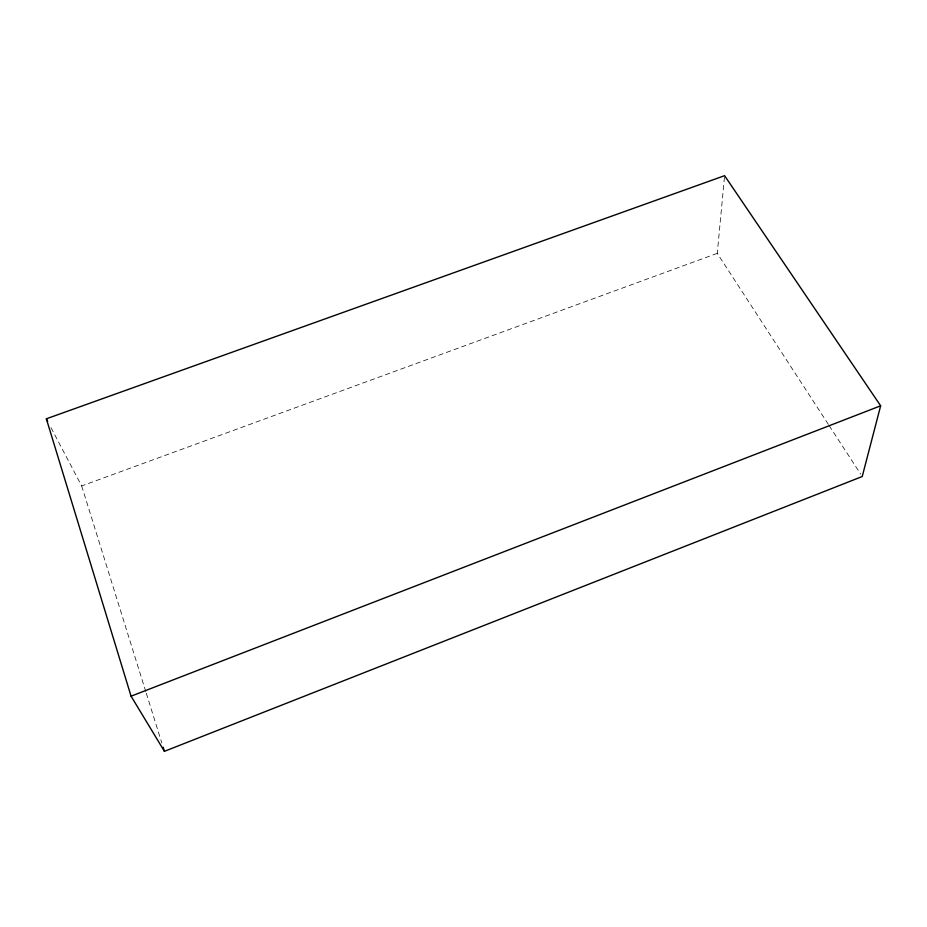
<?xml version="1.0" encoding="UTF-8"?>
<svg xmlns="http://www.w3.org/2000/svg" width="927" height="927" viewBox="0 0 927 927"><rect width="100%" height="100%" fill="white"/><g stroke="black" fill="none" stroke-linecap="round" stroke-linejoin="round"><path stroke-width="0.7" stroke-dasharray="4.63 3.48" d="M828.344 424.369L717.266 253.349L724.451 177.115M51.02 427.683L81.669 485.945L717.266 253.349M829.132 425.586L860.65 474.103M81.669 485.945L145.875 691.89M146.315 693.269L161.819 743.025"/><path stroke-width="1.39" d="M880.65 405.806L862.226 476.524L164.415 751.322L131.066 696.189L46.35 418.807L724.59 175.678L880.65 405.806L131.066 696.189M46.35 418.807L47.683 421.345M163.117 747.174L164.415 751.322"/></g></svg>
